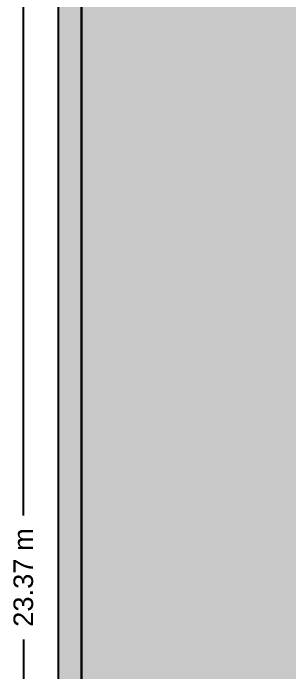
# Model space of a CAD drawing. Header units: metres. Extents: x -3.1 to 3, y -13.3 to 13.4.
# Drawn here: x -3.049 to -1.861, y -0.409 to 2.425 of the extents above; entities that cross this region are included whole.
import ezdxf

# ---------------------------------------------------------------- set-up
doc = ezdxf.new("R2010")
doc.units = ezdxf.units.M
doc.header["$MEASUREMENT"] = 0
for name, color, linetype in [('Poly-DimensionsExterior', 255, 'Continuous'), ('Poly-RoomsHatch', 31, 'Continuous'), ('Poly-WallsHatch', 8, 'Continuous')]:
    doc.layers.add(name, color=color, linetype=linetype)
doc.styles.get("Standard").update_dxf_attribs({"font": 'arial.ttf'})

msp = doc.modelspace()

# ---------------------------------------------------------------- hatches: boundary and pattern name
at = {"layer": 'Poly-RoomsHatch'}
h = msp.add_hatch(color=31, dxfattribs=at)
h.dxf.hatch_style = 1
h.paths.add_polyline_path([(-2.755273, -11.584335), (0.893237, -11.584335), (0.893237, -7.204682), (2.755273, -7.204682), (2.755273, 9.589497), (1.219811, 9.589497), (-1.184988, 9.589497), (-1.184988, 10.128293), (-2.755273, 10.128293)])
at = {"layer": 'Poly-WallsHatch'}
h = msp.add_hatch(color=8, dxfattribs=at)
h.dxf.hatch_style = 1
h.paths.add_polyline_path([(-2.755273, -11.584335), (-2.755273, 11.584334), (-2.855273, 11.684334), (-2.855273, -11.684335)])

# ---------------------------------------------------------------- linework, layer by layer
at = {"layer": 'Poly-DimensionsExterior', "color": 255}
for points in [[(-3.005273, 0.266607), (-3.005273, 11.684334), (-2.905273, 11.684334)], [(-3.005273, -0.266607), (-3.005273, -11.684335), (-2.905273, -11.684335)]]:
    msp.add_lwpolyline(points, dxfattribs=at)
at = {"layer": 'Poly-Rooms', "color": 31}
msp.add_lwpolyline([(-2.755273, -11.584335), (0.893237, -11.584335), (0.893237, -7.204682), (2.755273, -7.204682), (2.755273, 9.589497), (1.219811, 9.589497), (-1.184988, 9.589497), (-1.184988, 10.128293), (-2.755273, 10.128293), (-2.755273, -11.584335)], dxfattribs=at)
at = {"layer": 'Poly-Walls', "color": 8}
msp.add_lwpolyline([(-2.755273, -11.584335), (-2.755273, 11.584334), (-2.855273, 11.684334), (-2.855273, -11.684335), (-2.755273, -11.584335)], dxfattribs=at)

# ---------------------------------------------------------------- texts
at = {"layer": 'Poly-DimensionsExterior', "color": 255, "insert": (-3.005273, 0), "char_height": 0.084, "width": 0.48216, "attachment_point": 5, "rotation": 90}
msp.add_mtext('\\A1;23.37 m', dxfattribs=at)

doc.saveas('drawing.dxf')
